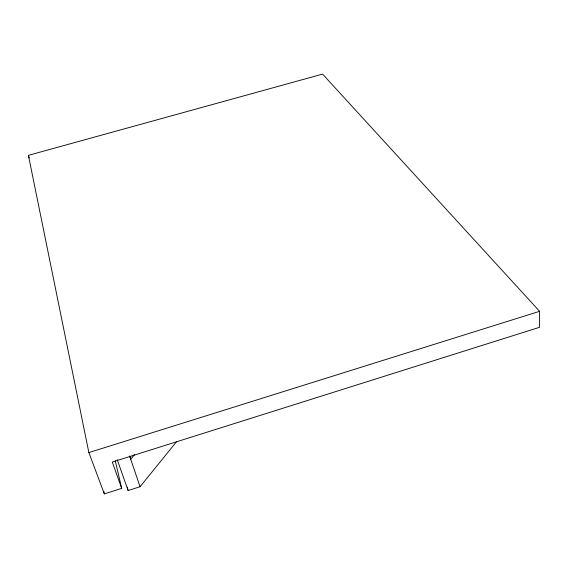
<?xml version="1.0" encoding="UTF-8"?>
<svg xmlns="http://www.w3.org/2000/svg" width="568" height="568" viewBox="0 0 568 568"><rect width="100%" height="100%" fill="white"/><g stroke="black" fill="none" stroke-linecap="round" stroke-linejoin="round"><path stroke-width="0.85" d="M539.6 311.314L539.593 327.289L112.287 462.061L121.694 488.359L104.342 493.897L88.871 452.575L28.4 155.348L322.574 74.103L539.6 311.314L88.871 452.575M134.595 454.45L130.711 459.285L129.845 455.855M117.186 459.576L128.112 490.532L140.076 486.712L176.357 441.925M129.852 456.764L140.076 486.712M28.4 155.348L29.245 157.84M127.31 487.195L128.112 490.532M115.254 460.755L121.694 488.359M103.795 491.299L104.342 493.897"/></g></svg>
